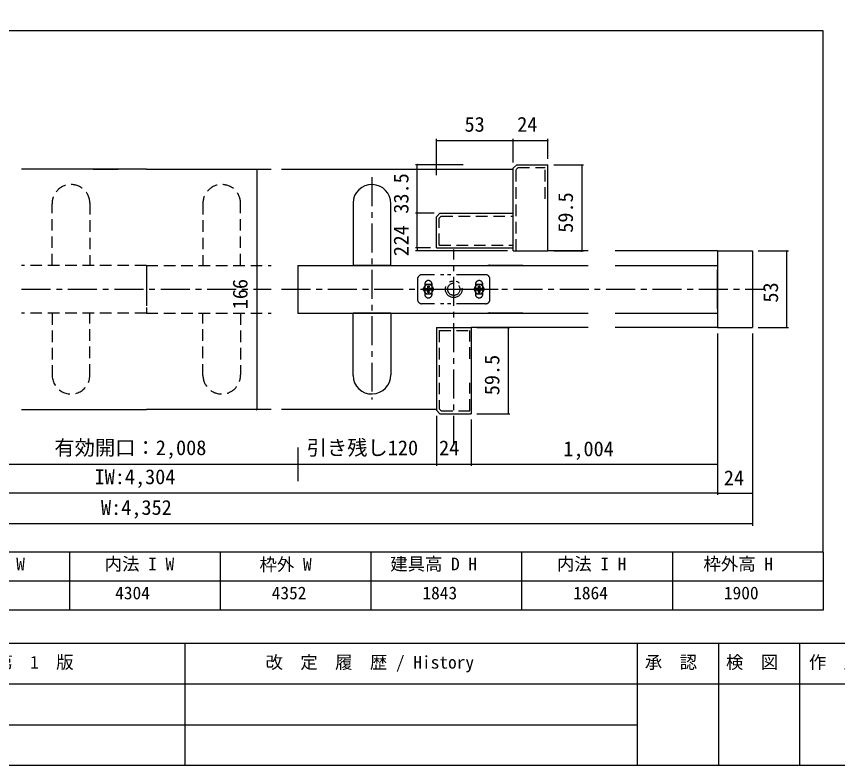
# Model space of a CAD drawing. Units: millimetres, scale not verified. Extents: x -800 to 800, y -554 to 554.
# Drawn here: x -405 to 162, y -554 to -37 of the extents above; entities that cross this region are included whole.
import ezdxf
from ezdxf.enums import TextEntityAlignment as Align

# ---------------------------------------------------------------- set-up
doc = ezdxf.new("R2010")
doc.units = ezdxf.units.MM
doc.header["$LTSCALE"] = 4
for name, pattern in [('CHAIN1', [8, 5, -1, 1, -1]), ('DOUBLE_CHAIN1', [8.8, 5, -1, 0.6, -0.6, 0.6, -1]), ('USER9', [3, 2, -1])]:
    doc.linetypes.add(name, pattern=pattern)
for name, color, linetype, lineweight in [('1-0', 7, 'Continuous', 25), ('1-4_0', 7, 'Continuous', 25), ('2-0', 7, 'Continuous', 25)]:
    doc.layers.add(name, color=color, linetype=linetype, lineweight=lineweight)
doc.styles.add('ＭＳ ゴシック', font='')
doc.styles.get('ＭＳ ゴシック').set_extended_font_data('MS Gothic')

msp = doc.modelspace()

# ---------------------------------------------------------------- linework, layer by layer
at = {"layer": '1-0'}
for p, q in [((152, -47), (-780, -47)), ((152, -47), (-780, -47)), ((152, -407), (152, -47)), ((152, -407), (-780, -407)), ((-288.268, -470.256), (-288.268, -554.256)), ((23.732, -470.256), (23.732, -554.256)), ((79.732, -470.256), (79.732, -554.256)), ((135.732, -470.256), (135.732, -554.256)), ((23.732, -526.256), (-476.268, -526.256))]:
    msp.add_line(p, q, dxfattribs=at)
at = {"layer": '1-4_0'}
for p, q in [((152, -47), (-780, -47)), ((152, -47), (-780, -47)), ((152, -47), (-780, -47)), ((152, -47), (-780, -47)), ((152, -407), (152, -47)), ((152, -407), (152, -47)), ((152, -407), (-780, -407)), ((152, -407), (-780, -407)), ((152, -407), (-780, -407)), ((-368, -407), (-368, -447)), ((-264, -407), (-264, -447)), ((-160, -407), (-160, -447)), ((-56, -407), (-56, -447)), ((48, -407), (48, -447)), ((152, -407), (152, -447)), ((152, -427), (-780, -427)), ((152, -447), (-780, -447)), ((800, -470), (-800, -470)), ((800, -498), (-476, -498))]:
    msp.add_line(p, q, dxfattribs=at)
msp.add_lwpolyline([(-800, -554), (800, -554), (800, 554), (-800, 554)], close=True, dxfattribs=at)
at = {"layer": '2-0'}
for p, q in [((-114.823, -146.647), (-114.823, -121.444)), ((-114.823, -122.694), (-37.823, -122.694)), ((-61.98, -122.694), (-61.667, -122.694)), ((-61.823, -137.881), (-61.823, -121.444)), ((-61.823, -122.694), (-37.823, -122.694)), ((-37.667, -122.694), (-37.98, -122.694)), ((-37.823, -135.381), (-37.823, -121.444)), ((-96.274, -139.381), (-129.225, -139.381)), ((-127.975, -139.225), (-127.975, -139.537)), ((-127.975, -172.881), (-127.975, -139.381)), ((-33.823, -139.381), (-13.252, -139.381)), ((-14.502, -139.225), (-14.502, -139.537)), ((-14.502, -139.381), (-14.502, -198.881)), ((-314.926, -142.381), (-400.988, -142.412)), ((-351.539, -142.412), (-334.416, -142.412)), ((-314.926, -142.381), (-228.863, -142.412)), ((-238.751, -142.255), (-238.751, -142.568)), ((-238.751, -142.412), (-238.751, -308.412)), ((-221.696, -142.381), (-61.823, -142.381)), ((-172.338, -165.766), (-172.338, -208.881)), ((-146.338, -208.881), (-146.338, -166.381)), ((-116.323, -172.881), (-129.225, -172.881)), ((-116.323, -172.881), (-129.225, -172.881)), ((-127.975, -172.725), (-127.975, -173.037)), ((-127.975, -173.037), (-127.975, -172.725)), ((-127.975, -196.881), (-127.975, -172.881)), ((-61.823, -196.881), (-61.823, -172.881)), ((-118.823, -196.881), (-129.225, -196.881)), ((-118.823, -196.881), (-129.225, -196.881)), ((-127.975, -197.037), (-127.975, -196.725)), ((-127.975, -196.725), (-127.975, -197.037)), ((-127.975, -196.881), (-127.975, -198.881)), ((-114.823, -196.881), (-61.823, -196.881)), ((-65.823, -198.881), (-129.225, -198.881)), ((-127.975, -199.037), (-127.975, -198.725)), ((-9.981, -198.881), (-37.823, -198.881)), ((-33.823, -198.881), (-13.252, -198.881)), ((-14.502, -199.037), (-14.502, -198.725)), ((79.255, -198.881), (8.481, -198.881)), ((79.255, -198.881), (79.255, -251.881)), ((79.255, -198.881), (103.255, -198.881)), ((103.255, -198.881), (103.255, -251.881)), ((107.255, -198.881), (128.243, -198.881)), ((126.993, -198.725), (126.993, -199.037)), ((126.993, -251.881), (126.993, -198.881)), ((-210.338, -208.881), (-9.981, -208.881)), ((-146.338, -208.881), (-172.338, -208.881)), ((-55.238, -208.881), (-79.258, -208.881)), ((-65.238, -208.881), (-79.258, -208.881)), ((-78.008, -208.725), (-78.008, -209.037)), ((-78.008, -209.037), (-78.008, -208.725)), ((8.481, -208.881), (79.255, -208.881)), ((79.255, -238.881), (79.255, -211.881)), ((-146.338, -241.881), (-172.338, -241.881)), ((-172.338, -284.996), (-172.338, -241.881)), ((-146.338, -241.881), (-146.338, -284.381)), ((-65.238, -241.881), (-79.258, -241.881)), ((-55.238, -241.881), (-79.258, -241.881)), ((-78.008, -241.725), (-78.008, -242.037)), ((-78.008, -242.037), (-78.008, -241.725)), ((8.481, -241.881), (79.255, -241.881)), ((-114.823, -251.881), (-90.823, -251.881)), ((-90.823, -251.881), (-90.823, -311.381)), ((-9.981, -251.881), (-90.823, -251.881)), ((-86.823, -251.881), (-64.026, -251.881)), ((-65.276, -251.725), (-65.276, -252.037)), ((-65.276, -251.881), (-65.276, -311.381)), ((79.255, -251.881), (8.481, -251.881)), ((79.255, -251.881), (103.255, -251.881)), ((107.255, -251.881), (128.243, -251.881)), ((126.993, -252.037), (126.993, -251.725)), ((79.255, -255.881), (79.255, -347.329)), ((79.255, -255.881), (79.255, -367.404)), ((79.255, -255.881), (79.255, -367.404)), ((103.255, -255.881), (103.255, -367.404)), ((103.255, -255.881), (103.255, -388.608)), ((-400.988, -308.412), (-314.926, -308.412)), ((-351.539, -308.412), (-334.416, -308.412)), ((-228.863, -308.412), (-314.926, -308.412)), ((-278.313, -308.412), (-295.436, -308.412)), ((-238.751, -308.568), (-238.751, -308.255)), ((-114.823, -308.381), (-221.696, -308.381)), ((-86.823, -311.381), (-64.026, -311.381)), ((-65.276, -311.537), (-65.276, -311.225)), ((-114.823, -312.881), (-114.823, -347.329)), ((-114.823, -312.881), (-114.823, -347.329)), ((-90.823, -315.381), (-90.823, -347.329)), ((-90.823, -315.381), (-90.823, -347.329)), ((-210.338, -334.59), (-210.338, -357.908)), ((-210.338, -334.59), (-210.338, -357.908)), ((-515.029, -346.079), (-114.823, -346.079)), ((-210.182, -346.079), (-210.494, -346.079)), ((-210.494, -346.079), (-210.182, -346.079)), ((-114.667, -346.079), (-114.98, -346.079)), ((-114.98, -346.079), (-114.667, -346.079)), ((-114.98, -346.079), (-114.667, -346.079)), ((-114.667, -346.079), (-114.98, -346.079)), ((-114.823, -346.079), (-90.823, -346.079)), ((-90.667, -346.079), (-90.98, -346.079)), ((-90.98, -346.079), (-90.667, -346.079)), ((-90.823, -346.079), (79.255, -346.079)), ((79.411, -346.079), (79.099, -346.079)), ((79.099, -366.154), (79.411, -366.154)), ((79.411, -366.154), (79.099, -366.154)), ((79.255, -366.154), (103.255, -366.154)), ((103.411, -366.154), (103.099, -366.154)), ((103.411, -387.358), (103.099, -387.358))]:
    msp.add_line(p, q, dxfattribs=at)
at = {"layer": '2-0', "linetype": 'USER9'}
for p, q in [((-39.823, -162.881), (-39.823, -141.381)), ((-379.926, -208.881), (-379.926, -166.381)), ((-353.926, -165.766), (-353.926, -208.881)), ((-275.926, -165.766), (-275.926, -208.881)), ((-249.926, -208.881), (-249.926, -166.381)), ((-112.823, -194.881), (-61.823, -194.881)), ((-314.926, -208.881), (-400.988, -208.881)), ((-314.926, -208.881), (-314.926, -236.881)), ((-314.926, -208.881), (-228.863, -208.881)), ((-314.926, -213.881), (-314.926, -241.881)), ((-314.926, -241.881), (-400.988, -241.881)), ((-379.926, -241.881), (-379.926, -284.381)), ((-353.926, -284.996), (-353.926, -241.881)), ((-314.926, -241.881), (-228.863, -241.881)), ((-275.926, -284.996), (-275.926, -241.881)), ((-249.926, -241.881), (-249.926, -284.381)), ((-112.823, -253.881), (-91.823, -253.881)), ((-91.823, -273.381), (-91.823, -253.881)), ((-91.823, -309.381), (-91.823, -289.881))]:
    msp.add_line(p, q, dxfattribs=at)
at = {"layer": '2-0', "linetype": 'CHAIN1'}
for p, q in [((-159.338, -148.07), (-159.338, -301.48)), ((-102.823, -332.881), (-102.823, -198.042)), ((-400.988, -225.381), (-228.863, -225.381)), ((-221.696, -225.381), (112.268, -225.381)), ((-111.572, -225.381), (-72.249, -225.381)), ((-111.572, -225.381), (-72.249, -225.381))]:
    msp.add_line(p, q, dxfattribs=at)
at = {"layer": '2-0', "linetype": 'DOUBLE_CHAIN1'}
for p, q in [((-127.823, -218.381), (-127.823, -232.381)), ((-80.823, -215.381), (-124.823, -215.381)), ((-77.823, -232.381), (-77.823, -218.381)), ((-122.823, -221.881), (-122.823, -228.881)), ((-121.226, -225.058), (-121.428, -224.856)), ((-120.848, -224.277), (-120.646, -224.478)), ((-120.646, -226.284), (-120.848, -226.486)), ((-120, -224.478), (-119.816, -224.874)), ((-119.799, -226.486), (-120, -226.284)), ((-119.42, -225.058), (-119.219, -224.856)), ((-119.42, -225.704), (-119.219, -225.906)), ((-117.823, -228.881), (-117.823, -221.881)), ((-87.823, -221.881), (-87.823, -228.881)), ((-86.226, -225.704), (-86.428, -225.906)), ((-86.226, -225.058), (-85.831, -224.874)), ((-85.646, -224.478), (-85.848, -224.277)), ((-85.848, -226.486), (-85.646, -226.284)), ((-84.798, -224.277), (-85, -224.478)), ((-84.219, -224.856), (-84.42, -225.058)), ((-84.42, -225.704), (-84.219, -225.906)), ((-82.823, -228.881), (-82.823, -221.881)), ((-80.823, -235.381), (-124.823, -235.381))]:
    msp.add_line(p, q, dxfattribs=at)
at = {"layer": '2-0'}
for points in [[(-61.823, -198.881), (-37.823, -198.881), (-37.823, -139.381)], [(-61.823, -198.881), (-61.823, -141.881), (-59.323, -139.381), (-37.823, -139.381)], [(-114.823, -196.881), (-114.823, -175.381), (-112.323, -172.881), (-61.823, -172.881)], [(-210.338, -208.881), (-210.338, -241.881), (-9.981, -241.881)], [(-114.823, -251.881), (-114.823, -308.881), (-112.323, -311.381), (-90.823, -311.381)], [(79.255, -366.154), (-314.926, -366.154), (-685.568, -366.154)], [(103.255, -387.358), (-314, -387.358), (-709.568, -387.358)]]:
    msp.add_lwpolyline(points, dxfattribs=at)
at = {"layer": '2-0', "linetype": 'USER9'}
for points in [[(-59.823, -198.881), (-59.823, -142.71), (-58.495, -141.381), (-39.823, -141.381)], [(-112.823, -194.881), (-112.823, -176.21), (-111.495, -174.881), (-61.823, -174.881)], [(-112.823, -253.881), (-112.823, -308.053), (-111.495, -309.381), (-91.823, -309.381)]]:
    msp.add_lwpolyline(points, dxfattribs=at)
at = {"layer": '2-0', "linetype": 'DOUBLE_CHAIN1'}
for points in [[(-122.193, -228.62), (-118.453, -228.62), (-116.583, -225.381), (-118.453, -222.142), (-122.193, -222.142), (-124.063, -225.381)], [(-120.831, -224.874), (-120.646, -224.478), (-120.65, -224.312), (-120.788, -223.217), (-120.848, -224.277), (-121.032, -224.672)], [(-119.859, -227.546), (-119.799, -226.486), (-119.614, -226.09), (-119.816, -225.889), (-120, -226.284), (-119.996, -226.45)], [(-119.254, -225.054), (-118.157, -224.917), (-119.219, -224.856), (-119.614, -224.672), (-119.816, -224.874), (-119.42, -225.058)], [(-81.583, -225.381), (-83.453, -222.142), (-87.193, -222.142), (-89.063, -225.381), (-87.193, -228.62), (-83.453, -228.62)], [(-85.831, -225.889), (-86.226, -225.704), (-86.392, -225.708), (-87.49, -225.846), (-86.428, -225.906), (-86.032, -226.09)], [(-85.646, -224.478), (-85.65, -224.312), (-85.788, -223.217), (-85.848, -224.277), (-86.032, -224.672), (-85.831, -224.874)], [(-83.157, -224.917), (-84.219, -224.856), (-84.614, -224.672), (-84.816, -224.874), (-84.42, -225.058), (-84.254, -225.054)]]:
    msp.add_lwpolyline(points, close=True, dxfattribs=at)
for points in [[(-120.831, -224.874), (-121.226, -225.058), (-121.392, -225.054), (-122.49, -224.917), (-121.428, -224.856), (-121.032, -224.672)], [(-120.788, -227.546), (-120.848, -226.486), (-121.032, -226.09), (-121.428, -225.906), (-122.49, -225.846), (-121.392, -225.708), (-121.226, -225.704), (-121.428, -225.906)], [(-121.226, -225.704), (-120.831, -225.889), (-121.032, -226.09)], [(-120.831, -225.889), (-120.646, -226.284), (-120.65, -226.45), (-120.788, -227.546)], [(-119.614, -224.672), (-119.799, -224.277), (-119.859, -223.217), (-119.996, -224.312), (-120, -224.478), (-119.799, -224.277)], [(-119.816, -225.889), (-119.42, -225.704), (-119.254, -225.708), (-118.157, -225.846), (-119.219, -225.906), (-119.614, -226.09)], [(-86.032, -224.672), (-86.428, -224.856), (-87.49, -224.917), (-86.392, -225.054), (-86.226, -225.058), (-86.428, -224.856)], [(-85.831, -225.889), (-85.646, -226.284), (-85.65, -226.45), (-85.788, -227.546), (-85.848, -226.486), (-86.032, -226.09)], [(-84.816, -224.874), (-85, -224.478), (-84.996, -224.312), (-84.859, -223.217), (-84.798, -224.277), (-84.614, -224.672)], [(-83.157, -225.846), (-84.219, -225.906), (-84.614, -226.09), (-84.798, -226.486), (-84.859, -227.546), (-84.996, -226.45), (-85, -226.284), (-84.798, -226.486)], [(-85, -226.284), (-84.816, -225.889), (-84.614, -226.09)], [(-84.816, -225.889), (-84.42, -225.704), (-84.254, -225.708), (-83.157, -225.846)]]:
    msp.add_lwpolyline(points, dxfattribs=at)
for radius in [5.75, 4.25]:
    msp.add_circle((-102.823, -225.381), radius, dxfattribs=at)
at = {"layer": '2-0'}
for centre, radius, start, end in [((-61.823, -122.694), 0.156, 0, 180), ((-37.823, -122.694), 0.156, 180, 0), ((-127.975, -139.381), 0.156, 270, 90), ((-14.502, -139.381), 0.156, 270, 90), ((-238.751, -142.412), 0.156, 270, 90), ((-159.338, -166.073), 13.004, 358.64478, 178.64478), ((-127.975, -172.881), 0.156, 90, 270), ((-127.975, -172.881), 0.156, 270, 90), ((-127.975, -196.881), 0.156, 90, 270), ((-127.975, -196.881), 0.156, 270, 90), ((-127.975, -198.881), 0.156, 90, 270), ((-14.502, -198.881), 0.156, 90, 270), ((126.993, -198.881), 0.156, 270, 90), ((-78.008, -208.881), 0.156, 90, 270), ((-78.008, -208.881), 0.156, 270, 90), ((-78.008, -241.881), 0.156, 90, 270), ((-78.008, -241.881), 0.156, 270, 90), ((-65.276, -251.881), 0.156, 270, 90), ((126.993, -251.881), 0.156, 90, 270), ((-159.338, -284.689), 13.004, 181.35522, 1.35522), ((-238.751, -308.412), 0.156, 90, 270), ((-65.276, -311.381), 0.156, 90, 270), ((-210.338, -346.079), 0.156, 0, 180), ((-210.338, -346.079), 0.156, 180, 0), ((-114.823, -346.079), 0.156, 0, 180), ((-114.823, -346.079), 0.156, 0, 180), ((-114.823, -346.079), 0.156, 180, 0), ((-114.823, -346.079), 0.156, 180, 0), ((-90.823, -346.079), 0.156, 0, 180), ((-90.823, -346.079), 0.156, 180, 0), ((79.255, -346.079), 0.156, 180, 0), ((79.255, -366.154), 0.156, 0, 180), ((79.255, -366.154), 0.156, 180, 0), ((103.255, -366.154), 0.156, 180, 0), ((103.255, -387.358), 0.156, 180, 0)]:
    msp.add_arc(centre, radius, start, end, dxfattribs=at)
at = {"layer": '2-0', "linetype": 'USER9'}
for centre, start, end in [((-366.926, -166.073), 1.35522, 181.35522), ((-262.926, -166.073), 358.64478, 178.64478), ((-366.926, -284.689), 178.64478, 358.64478), ((-262.926, -284.689), 181.35522, 1.35522)]:
    msp.add_arc(centre, 13.004, start, end, dxfattribs=at)
at = {"layer": '2-0', "linetype": 'DOUBLE_CHAIN1'}
for centre, radius, start, end in [((-124.823, -218.381), 3, 90, 180), ((-120.323, -221.881), 2.5, 90, 180), ((-120.323, -221.881), 2.5, 0, 90), ((-85.323, -221.881), 2.5, 90, 180), ((-85.323, -221.881), 2.5, 0, 90), ((-80.823, -218.381), 3, 0, 90), ((-120.323, -225.381), 3.25, 37.66427, 37.44941), ((-120.056, -225.381), 2.478, 169.19486, 190.80514), ((-120.323, -225.381), 1.118, 162.98773, 197.01227), ((-120.323, -225.651), 2.478, 90, 100.80514), ((-120.323, -225.381), 1.118, 72.98773, 107.01227), ((-120.323, -225.381), 1.118, 252.98773, 287.01227), ((-120.323, -225.651), 2.478, 79.19486, 90), ((-120.323, -225.381), 1.118, 342.98773, 17.01227), ((-120.591, -225.381), 2.478, 349.19486, 10.80514), ((-85.323, -225.381), 3.25, 37.66427, 37.44941), ((-85.056, -225.381), 2.478, 169.19486, 190.80514), ((-85.323, -225.381), 1.118, 162.98773, 197.01227), ((-85.323, -225.651), 2.478, 90, 100.80514), ((-85.323, -225.381), 1.118, 72.98773, 107.01227), ((-85.323, -225.381), 1.118, 252.98773, 287.01227), ((-85.323, -225.651), 2.478, 79.19486, 90), ((-85.323, -225.381), 1.118, 342.98773, 17.01227), ((-85.591, -225.381), 2.478, 349.19486, 10.80514), ((-120.323, -228.881), 2.5, 180, 270), ((-120.323, -225.112), 2.478, 259.19486, 270), ((-120.323, -225.112), 2.478, 270, 280.80514), ((-120.323, -228.881), 2.5, 270, 0), ((-85.323, -228.881), 2.5, 180, 270), ((-85.323, -225.112), 2.478, 259.19486, 270), ((-85.323, -225.112), 2.478, 270, 280.80514), ((-85.323, -228.881), 2.5, 270, 0), ((-124.823, -232.381), 3, 180, 270), ((-80.823, -232.381), 3, 270, 0)]:
    msp.add_arc(centre, radius, start, end, dxfattribs=at)

# ---------------------------------------------------------------- texts
at = {"layer": '1-0', "style": 'ＭＳ ゴシック'}
for s, p in [('第\u30001\u3000版', (-419.157, -489.941)), ('改\u3000定\u3000履\u3000歴 / History', (-232.674, -489.941)), ('承\u3000認', (29.027, -489.941)), ('検\u3000図', (84.973, -489.941)), ('作\u3000成', (142.198, -489.941))]:
    msp.add_text(s, height=8.798, dxfattribs=at).set_placement(p, align=Align.BOTTOM_LEFT)
at = {"layer": '1-4_0', "style": 'ＭＳ ゴシック'}
for s, p in [('建具幅 D W', (-458.68, -422.098)), ('内法 I W', (-343.653, -422.098)), ('枠外 W', (-236.833, -422.408)), ('建具高 D H', (-146.68, -422.098)), ('内法 I H', (-31.653, -422.098)), ('枠外高 H', (69.474, -422.098)), ('4304', (-336.431, -442.098)), ('4352', (-228.431, -442.098)), ('1843', (-124.431, -442.098)), ('1864', (-20.431, -442.098)), ('1900', (83.569, -442.098))]:
    msp.add_text(s, height=8.798, dxfattribs=at).set_placement(p, align=Align.BOTTOM_LEFT)
at = {"layer": '2-0', "style": 'ＭＳ ゴシック'}
for s, p in [('53', (-95.39, -119.701)), ('24', (-59.032, -119.701)), ('有効開口：2,008', (-378.388, -342.96)), ('引き残し120', (-204.332, -343.023)), ('24', (-112.958, -343.086)), ('1,004', (-27.268, -343.711)), ('IW:4,304', (-350.681, -363.034)), ('24', (83.529, -363.785)), ('W:4,352', (-346.236, -384.239))]:
    msp.add_text(s, height=10.26, dxfattribs=at).set_placement(p, align=Align.BOTTOM_LEFT)
for s, p in [('33.5', (-130.969, -173.212)), ('59.5', (-17.495, -186.366)), ('24', (-130.969, -195.093)), ('2', (-130.969, -202.523)), ('166', (-242.056, -239.204)), ('53', (123.999, -234.597)), ('59.5', (-68.27, -298.551))]:
    msp.add_text(s, height=10.26, rotation=90, dxfattribs=at).set_placement(p, align=Align.BOTTOM_LEFT)

doc.saveas('drawing.dxf')
